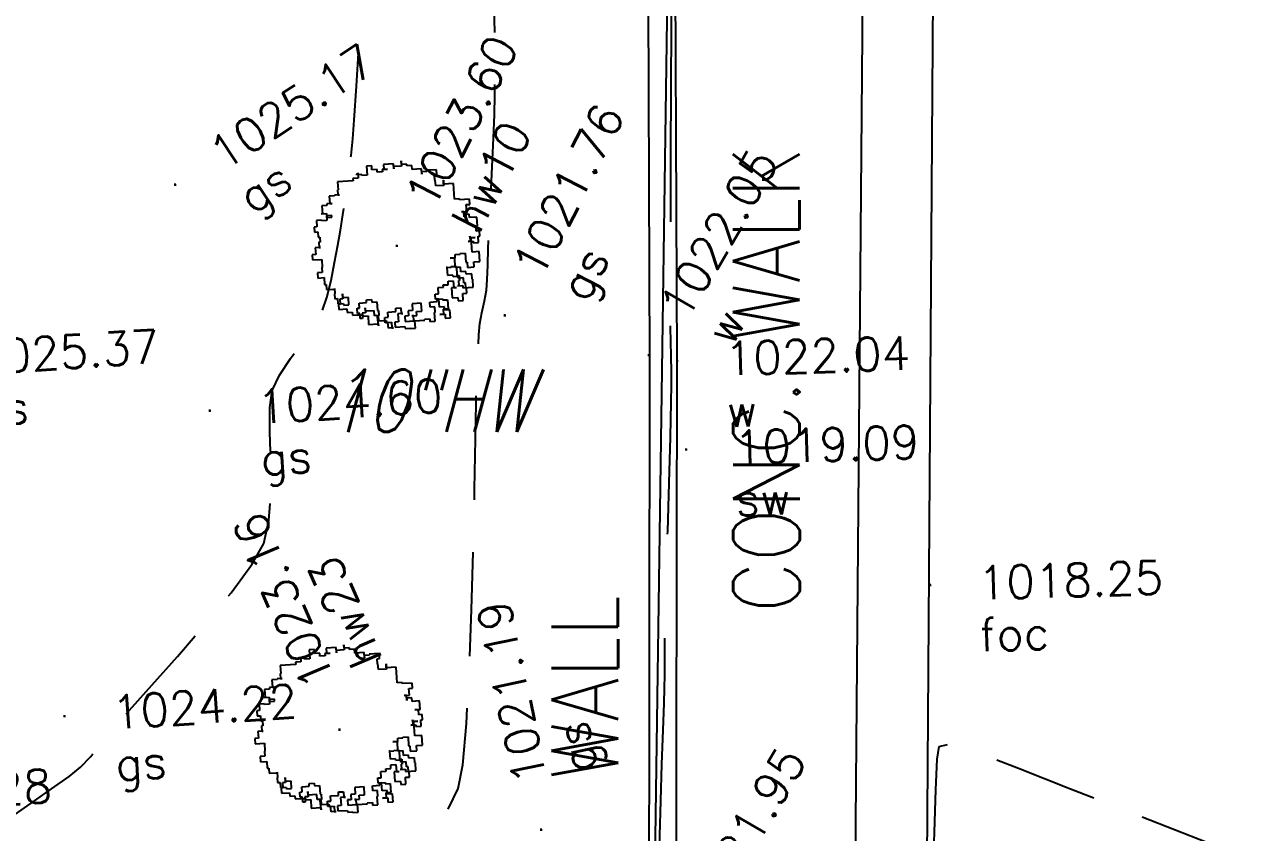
# Model space of a CAD drawing. Extents: x 1086 to 1385, y 787 to 1056.
# Drawn here: x 1289.4 to 1319.08, y 873.32 to 892.71 of the extents above; entities that cross this region are included whole.
import ezdxf

# ---------------------------------------------------------------- set-up
doc = ezdxf.new("R2010")
doc.units = 0
doc.header["$LTSCALE"] = 20
doc.header["$MEASUREMENT"] = 0
doc.header["$PDMODE"] = 2
doc.header["$PDSIZE"] = 0.025
doc.linetypes.add('HIDDEN', pattern=[0.375, 0.25, -0.125])
doc.linetypes.add('HIDDEN2', pattern=[0.1875, 0.125, -0.0625])
doc.layers.get('0').update_dxf_attribs({"linetype": 'CONTINUOUS'})
for name, color, linetype in [('CONT-MJR', 41, 'HIDDEN'), ('CONT-MNR', 35, 'HIDDEN2'), ('CURB', 1, 'CONTINUOUS'), ('DESC', 2, 'CONTINUOUS'), ('ELEV', 6, 'CONTINUOUS'), ('PL', 5, 'CONTINUOUS'), ('POW', 4, 'POWERLINE'), ('PTS', 2, 'CONTINUOUS'), ('PTS-GS', 6, 'CONTINUOUS'), ('PTS-TREES', 1, 'CONTINUOUS'), ('TEXTM', 2, 'CONTINUOUS'), ('TREE-LBLS', 1, 'CONTINUOUS'), ('TREES', 84, 'CONTINUOUS'), ('WALL', 191, 'CONTINUOUS')]:
    doc.layers.add(name, color=color, linetype=linetype)
doc.styles.add('L60', font='simplex.shx', dxfattribs={"width": 0.75, "oblique": 15, "height": 1.5})
doc.styles.add('L80', font='simplex.shx', dxfattribs={"width": 0.85, "height": 1.6})
doc.styles.add('S6', font='SIMPLEX', dxfattribs={"height": 0.083333})
doc.styles.get("Standard").update_dxf_attribs({"font": 'ROMANS'})
doc.linetypes.add('POWERLINE', pattern='A,0.9,-0.27,["/\\/\\/\\/",STANDARD,S=0.05,R=0,X=-0.28,Y=-0.02],-0.1', length=1.27)

# ---------------------------------------------------------------- blocks, each defined once
blk = doc.blocks.new('POINT')
blk.add_point((0, 0))
at = {"layer": 'DESC', "style": 'S6'}
blk.add_attdef('DESC', (0.1191, -0.1698), '', height=0.0833, dxfattribs=at)
at = {"layer": 'ELEV', "style": 'S6'}
blk.add_attdef('ELEV', (0.1191, -0.0403), '', height=0.0833, dxfattribs=at)
blk = doc.blocks.new('CG_T30')
for p, q in [((-0.0516, 0.113), (-0.0516, 0.1053)), ((-0.03, 0.1225), (-0.0378, 0.1225)), ((-0.0378, 0.1225), (-0.0378, 0.1087)), ((-0.03, 0.1165), (-0.03, 0.1225)), ((-0.0223, 0.1165), (-0.03, 0.1165)), ((-0.0223, 0.1121), (-0.0223, 0.1165)), ((-0.0145, 0.1121), (-0.0223, 0.1121)), ((-0.0068, 0.1156), (-0.0145, 0.1156)), ((-0.0145, 0.1156), (-0.0145, 0.1121)), ((0.0027, 0.1233), (-0.012, 0.1233)), ((-0.012, 0.1233), (-0.012, 0.1233)), ((-0.012, 0.1233), (-0.012, 0.1156)), ((-0.012, 0.1156), (-0.0068, 0.1156)), ((0.0027, 0.1156), (0.0027, 0.1233)), ((0.0148, 0.119), (0.0027, 0.119)), ((0.0027, 0.119), (0.0027, 0.1156)), ((0.0148, 0.1217), (0.0148, 0.1268)), ((0.0148, 0.1268), (0.0148, 0.119)), ((0.0226, 0.1217), (0.0148, 0.1217)), ((0.0226, 0.119), (0.0226, 0.1217)), ((0.0303, 0.119), (0.0226, 0.119)), ((0.0303, 0.113), (0.0303, 0.119)), ((0.0441, 0.113), (0.0303, 0.113)), ((0.0441, 0.1053), (0.0441, 0.113)), ((-0.0749, 0.1017), (-0.0826, 0.1017)), ((-0.0826, 0.1017), (-0.0826, 0.0897)), ((-0.0671, 0.1017), (-0.0749, 0.1017)), ((-0.0749, 0.1017), (-0.0749, 0.1017)), ((-0.0594, 0.1017), (-0.0671, 0.1017)), ((-0.0671, 0.1017), (-0.0671, 0.1017)), ((-0.0516, 0.1053), (-0.0594, 0.1053)), ((-0.0594, 0.1053), (-0.0594, 0.1017)), ((-0.0534, 0.1113), (-0.0542, 0.1113)), ((-0.0542, 0.1113), (-0.0542, 0.1113)), ((-0.0534, 0.1104), (-0.0534, 0.1113)), ((-0.0455, 0.1104), (-0.0534, 0.1104)), ((-0.0516, 0.1053), (-0.0516, 0.1053)), ((-0.0455, 0.1087), (-0.0455, 0.1104)), ((-0.0378, 0.1087), (-0.0455, 0.1087)), ((-0.0378, 0.1087), (-0.0378, 0.1087)), ((0.0518, 0.1087), (0.0441, 0.1087)), ((0.0441, 0.1087), (0.0441, 0.1053)), ((0.0665, 0.1104), (0.0518, 0.1104)), ((0.0518, 0.1104), (0.0518, 0.1087)), ((0.0631, 0.0949), (0.0631, 0.1026)), ((0.0631, 0.1026), (0.0665, 0.1026)), ((0.0639, 0.0949), (0.0631, 0.0949)), ((0.0639, 0.0862), (0.0639, 0.0949)), ((0.0665, 0.1026), (0.0665, 0.1104)), ((0.076, 0.088), (0.076, 0.094)), ((0.076, 0.094), (0.076, 0.0862)), ((-0.0887, 0.0811), (-0.0964, 0.0811)), ((-0.0964, 0.0811), (-0.0964, 0.0698)), ((-0.0809, 0.0819), (-0.0887, 0.0819)), ((-0.0887, 0.0819), (-0.0887, 0.0811)), ((-0.0826, 0.0897), (-0.0835, 0.0897)), ((-0.0835, 0.0897), (-0.0835, 0.0819)), ((-0.0835, 0.0819), (-0.0809, 0.0819)), ((0.076, 0.0862), (0.0639, 0.0862)), ((0.0907, 0.088), (0.076, 0.088)), ((0.0907, 0.0802), (0.0907, 0.088)), ((0.0907, 0.0725), (0.0907, 0.0802)), ((0.0907, 0.0802), (0.0907, 0.0802)), ((-0.1008, 0.0673), (-0.1085, 0.0673)), ((-0.1085, 0.0673), (-0.1085, 0.0552)), ((-0.093, 0.0698), (-0.1008, 0.0698)), ((-0.1008, 0.0698), (-0.1008, 0.0673)), ((-0.0964, 0.0698), (-0.093, 0.0698)), ((0.0907, 0.0647), (0.0907, 0.0725)), ((0.0907, 0.0725), (0.0907, 0.0725)), ((0.0984, 0.0647), (0.0907, 0.0647)), ((0.0907, 0.0647), (0.0907, 0.0647)), ((0.0984, 0.0629), (0.0984, 0.0647)), ((0.1131, 0.0629), (0.0984, 0.0629)), ((0.1131, 0.0552), (0.1131, 0.0629)), ((-0.1102, 0.0457), (-0.118, 0.0457)), ((-0.118, 0.0457), (-0.118, 0.0362)), ((-0.1085, 0.0552), (-0.1102, 0.0552)), ((-0.1102, 0.0552), (-0.1024, 0.0552)), ((-0.1102, 0.0448), (-0.1102, 0.0457)), ((-0.1024, 0.0448), (-0.1102, 0.0448)), ((-0.1024, 0.0552), (-0.1024, 0.0491)), ((-0.0947, 0.0517), (-0.1024, 0.0517)), ((-0.1024, 0.0517), (-0.1024, 0.0448)), ((-0.1024, 0.0491), (-0.0947, 0.0491)), ((-0.0947, 0.0491), (-0.0947, 0.0517)), ((0.1036, 0.0448), (0.1001, 0.0448)), ((0.1001, 0.0448), (0.1079, 0.0448)), ((0.1036, 0.037), (0.1036, 0.0448)), ((0.1114, 0.0406), (0.1036, 0.0406)), ((0.1036, 0.0406), (0.1036, 0.037)), ((0.1079, 0.0448), (0.1079, 0.0552)), ((0.1079, 0.0552), (0.1131, 0.0552)), ((0.1114, 0.0354), (0.1114, 0.0406)), ((-0.118, 0.0362), (-0.1223, 0.0362)), ((-0.1223, 0.0362), (-0.1223, 0.0284)), ((-0.1223, 0.0284), (-0.1171, 0.0284)), ((-0.1171, 0.0284), (-0.1171, 0.0206)), ((-0.1171, 0.0206), (-0.1145, 0.0206)), ((-0.1145, 0.0206), (-0.1145, 0.0129)), ((0.1226, 0.0354), (0.1114, 0.0354)), ((0.12, 0.0224), (0.1148, 0.0224)), ((0.1148, 0.0224), (0.1226, 0.0224)), ((0.12, 0.0146), (0.12, 0.0224)), ((0.1226, 0.0224), (0.1226, 0.0354)), ((-0.1145, 0.0051), (-0.1223, 0.0051)), ((-0.1223, 0.0051), (-0.1223, -0.0052)), ((-0.1145, 0.0129), (-0.1163, 0.0129)), ((-0.1163, 0.0129), (-0.1163, 0.0051)), ((-0.1163, 0.0051), (-0.1145, 0.0051)), ((0.1105, 0), (0.1071, 0)), ((0.1071, 0), (0.1148, 0)), ((0.1105, 0.0051), (0.1105, 0.0078)), ((0.1105, 0.0078), (0.1105, 0)), ((0.1182, 0.0051), (0.1105, 0.0051)), ((0.1123, -0.0026), (0.1123, 0.0051)), ((0.1123, 0.0051), (0.1182, 0.0051)), ((0.1148, 0), (0.1148, -0.0026)), ((0.1251, 0.0146), (0.12, 0.0146)), ((0.1226, -0.0026), (0.1226, 0.0069)), ((0.1226, 0.0069), (0.1251, 0.0069)), ((0.1251, 0.0069), (0.1251, 0.0146)), ((-0.1223, -0.0052), (-0.1275, -0.0052)), ((-0.1275, -0.0052), (-0.1275, -0.013)), ((-0.1275, -0.013), (-0.1137, -0.013)), ((-0.1137, -0.013), (-0.1137, -0.025)), ((0.0864, -0.0234), (0.0864, -0.0182)), ((0.0864, -0.0182), (0.0941, -0.0182)), ((0.0941, -0.0182), (0.0941, -0.0173)), ((0.0941, -0.0173), (0.1019, -0.0173)), ((0.1019, -0.0173), (0.1019, -0.0311)), ((0.1123, -0.0164), (0.1123, -0.0026)), ((0.1123, -0.0026), (0.1123, -0.0026)), ((0.1226, -0.0164), (0.1123, -0.0164)), ((0.1148, -0.0026), (0.1226, -0.0026)), ((0.1226, -0.0311), (0.1226, -0.0164)), ((-0.1145, -0.0328), (-0.1215, -0.0328)), ((-0.1215, -0.0328), (-0.1215, -0.0406)), ((-0.1137, -0.025), (-0.1145, -0.025)), ((-0.1145, -0.025), (-0.1145, -0.0328)), ((0.0855, -0.0234), (0.0786, -0.0234)), ((0.0786, -0.0234), (0.0864, -0.0234)), ((0.0795, -0.0371), (0.0795, -0.0363)), ((0.0795, -0.0363), (0.0872, -0.0363)), ((0.0855, -0.038), (0.0855, -0.0234)), ((0.0872, -0.0363), (0.0872, -0.0501)), ((0.1019, -0.0311), (0.1036, -0.0311)), ((0.1036, -0.0311), (0.1036, -0.0389)), ((0.1139, -0.0389), (0.1139, -0.0311)), ((0.1139, -0.0311), (0.1226, -0.0311)), ((-0.1215, -0.0406), (-0.112, -0.0406)), ((-0.112, -0.0406), (-0.112, -0.0509)), ((-0.112, -0.0509), (-0.1094, -0.0509)), ((-0.1094, -0.0509), (-0.1094, -0.0587)), ((0.0734, -0.0371), (0.0717, -0.0371)), ((0.0717, -0.0371), (0.0795, -0.0371)), ((0.0734, -0.0492), (0.0734, -0.0371)), ((0.0812, -0.0492), (0.0734, -0.0492)), ((0.0812, -0.0518), (0.0812, -0.0492)), ((0.0889, -0.0518), (0.0812, -0.0518)), ((0.0932, -0.038), (0.0855, -0.038)), ((0.0872, -0.0501), (0.0907, -0.0501)), ((0.0889, -0.0544), (0.0889, -0.0518)), ((0.0967, -0.0544), (0.0889, -0.0544)), ((0.0907, -0.0501), (0.0907, -0.0578)), ((0.0932, -0.0449), (0.0932, -0.038)), ((0.101, -0.0449), (0.0932, -0.0449)), ((0.0967, -0.0621), (0.0967, -0.0544)), ((0.0967, -0.0544), (0.0967, -0.0544)), ((0.101, -0.0492), (0.101, -0.0449)), ((0.1096, -0.0492), (0.101, -0.0492)), ((0.1036, -0.0389), (0.1139, -0.0389)), ((0.1096, -0.0569), (0.1096, -0.0492)), ((0.1139, -0.0389), (0.1139, -0.0389)), ((-0.1094, -0.0587), (-0.0973, -0.0587)), ((-0.0973, -0.0656), (-0.0981, -0.0656)), ((-0.0981, -0.0656), (-0.0981, -0.0733)), ((-0.0981, -0.0733), (-0.0939, -0.0733)), ((-0.0973, -0.0587), (-0.0973, -0.0578)), ((-0.0973, -0.0578), (-0.0973, -0.0656)), ((-0.0939, -0.0733), (-0.0939, -0.0812)), ((-0.0861, -0.0725), (-0.0861, -0.0665)), ((-0.0861, -0.0665), (-0.0861, -0.0742)), ((-0.0775, -0.0725), (-0.0861, -0.0725)), ((-0.0775, -0.0837), (-0.0775, -0.0725)), ((0.0579, -0.076), (0.0579, -0.0665)), ((0.0579, -0.0665), (0.0579, -0.0665)), ((0.0579, -0.0665), (0.0657, -0.0665)), ((0.0657, -0.0665), (0.0657, -0.063)), ((0.0657, -0.063), (0.0734, -0.063)), ((0.0734, -0.063), (0.0734, -0.0578)), ((0.0734, -0.0578), (0.0812, -0.0578)), ((0.0855, -0.0682), (0.0777, -0.0682)), ((0.0777, -0.0682), (0.0777, -0.0829)), ((0.0812, -0.0578), (0.0812, -0.0682)), ((0.0812, -0.0682), (0.0855, -0.0682)), ((0.0889, -0.0656), (0.0872, -0.0656)), ((0.0872, -0.0656), (0.095, -0.0656)), ((0.0907, -0.0578), (0.0889, -0.0578)), ((0.0889, -0.0578), (0.0889, -0.0656)), ((0.095, -0.0656), (0.095, -0.069)), ((0.095, -0.069), (0.1027, -0.069)), ((0.0993, -0.0621), (0.0967, -0.0621)), ((0.0993, -0.0699), (0.0993, -0.0621)), ((0.1001, -0.0699), (0.0993, -0.0699)), ((0.1001, -0.0777), (0.1001, -0.0699)), ((0.1027, -0.069), (0.1027, -0.069)), ((0.1027, -0.069), (0.1105, -0.069)), ((0.1105, -0.0569), (0.1096, -0.0569)), ((0.1105, -0.069), (0.1105, -0.0569)), ((-0.0939, -0.0812), (-0.0853, -0.0812)), ((-0.0904, -0.082), (-0.093, -0.082)), ((-0.093, -0.082), (-0.093, -0.0897)), ((-0.093, -0.0897), (-0.0809, -0.0897)), ((-0.0861, -0.0742), (-0.0904, -0.0742)), ((-0.0904, -0.0742), (-0.0904, -0.082)), ((-0.0853, -0.0812), (-0.0853, -0.0837)), ((-0.0853, -0.0837), (-0.0775, -0.0837)), ((-0.0809, -0.0897), (-0.0809, -0.0949)), ((-0.0654, -0.0975), (-0.0654, -0.0897)), ((-0.0654, -0.0897), (-0.0619, -0.0897)), ((-0.0619, -0.0897), (-0.0619, -0.082)), ((-0.0619, -0.082), (-0.0507, -0.082)), ((-0.0534, -0.0949), (-0.0534, -0.0897)), ((-0.0534, -0.0897), (-0.0534, -0.0975)), ((-0.0507, -0.082), (-0.0507, -0.0777)), ((-0.0507, -0.0777), (-0.043, -0.0777)), ((-0.043, -0.0777), (-0.043, -0.082)), ((-0.043, -0.082), (-0.0352, -0.082)), ((-0.0352, -0.082), (-0.0352, -0.0949)), ((0.0312, -0.0881), (0.0174, -0.0881)), ((0.0174, -0.0881), (0.0174, -0.0984)), ((0.0312, -0.1001), (0.0312, -0.0881)), ((0.0441, -0.0949), (0.0441, -0.0872)), ((0.0441, -0.0872), (0.0553, -0.0872)), ((0.0527, -0.0837), (0.0527, -0.076)), ((0.0527, -0.076), (0.0579, -0.076)), ((0.0579, -0.0837), (0.0527, -0.0837)), ((0.0553, -0.0872), (0.0553, -0.0837)), ((0.0553, -0.0837), (0.0631, -0.0837)), ((0.0579, -0.0958), (0.0579, -0.0837)), ((0.0631, -0.0837), (0.0631, -0.0854)), ((0.0631, -0.0854), (0.0709, -0.0854)), ((0.0709, -0.0854), (0.0709, -0.0993)), ((0.0777, -0.0829), (0.0864, -0.0829)), ((0.0864, -0.0829), (0.0864, -0.0881)), ((0.0864, -0.0881), (0.0941, -0.0881)), ((0.0941, -0.0881), (0.0941, -0.0777)), ((0.0941, -0.0777), (0.1001, -0.0777)), ((-0.0809, -0.0949), (-0.0732, -0.0949)), ((-0.0732, -0.0949), (-0.0732, -0.0993)), ((-0.0732, -0.0993), (-0.0654, -0.0993)), ((-0.0619, -0.0975), (-0.0654, -0.0975)), ((-0.0654, -0.0993), (-0.0654, -0.1001)), ((-0.0654, -0.1001), (-0.0576, -0.1001)), ((-0.0619, -0.1053), (-0.0619, -0.0975)), ((-0.0585, -0.1053), (-0.0619, -0.1053)), ((-0.0534, -0.0975), (-0.0585, -0.0975)), ((-0.0585, -0.0975), (-0.0585, -0.1053)), ((-0.0576, -0.1001), (-0.0576, -0.1018)), ((-0.0576, -0.1018), (-0.0498, -0.1018)), ((-0.0404, -0.0949), (-0.0534, -0.0949)), ((-0.0498, -0.1018), (-0.0498, -0.1148)), ((-0.0404, -0.1027), (-0.0404, -0.0949)), ((-0.0343, -0.1027), (-0.0404, -0.1027)), ((-0.0335, -0.1027), (-0.0361, -0.1027)), ((-0.0361, -0.1027), (-0.0361, -0.1105)), ((-0.0361, -0.1105), (-0.0231, -0.1105)), ((-0.0352, -0.0949), (-0.0335, -0.0949)), ((-0.0352, -0.1182), (-0.0352, -0.1105)), ((-0.0352, -0.1105), (-0.0343, -0.1105)), ((-0.0343, -0.1105), (-0.0343, -0.1027)), ((-0.0335, -0.0949), (-0.0335, -0.1027)), ((-0.0249, -0.1139), (-0.0249, -0.1061)), ((-0.0249, -0.1061), (-0.0197, -0.1061)), ((-0.0231, -0.1105), (-0.0231, -0.1139)), ((-0.0197, -0.1061), (-0.0197, -0.0984)), ((-0.0197, -0.0984), (-0.0076, -0.0984)), ((-0.0076, -0.0984), (-0.0076, -0.0933)), ((-0.0076, -0.0933), (0.0001, -0.0933)), ((0.0027, -0.1018), (-0.005, -0.1018)), ((-0.005, -0.1018), (-0.005, -0.1139)), ((0.0001, -0.0933), (0.0001, -0.1018)), ((0.0001, -0.1018), (0.0027, -0.1018)), ((0.0105, -0.1061), (0.0053, -0.1061)), ((0.0053, -0.1061), (0.0053, -0.1139)), ((0.0174, -0.0984), (0.0105, -0.0984)), ((0.0105, -0.0984), (0.0105, -0.1061)), ((0.0183, -0.1061), (0.0156, -0.1061)), ((0.0156, -0.1061), (0.0234, -0.1061)), ((0.0183, -0.1139), (0.0183, -0.1061)), ((0.0234, -0.1061), (0.0234, -0.1001)), ((0.0234, -0.1001), (0.0312, -0.1001)), ((0.051, -0.0949), (0.0441, -0.0949)), ((0.0501, -0.1165), (0.0501, -0.1036)), ((0.0501, -0.1036), (0.051, -0.1036)), ((0.051, -0.1036), (0.051, -0.0949)), ((0.0657, -0.0958), (0.0579, -0.0958)), ((0.0631, -0.107), (0.0579, -0.107)), ((0.0579, -0.107), (0.0657, -0.107)), ((0.0709, -0.0993), (0.0631, -0.0993)), ((0.0631, -0.0993), (0.0631, -0.107)), ((0.0657, -0.101), (0.0657, -0.0958)), ((0.0734, -0.101), (0.0657, -0.101)), ((0.0657, -0.107), (0.0657, -0.1131)), ((0.0734, -0.1131), (0.0734, -0.101)), ((0.0734, -0.101), (0.0734, -0.101)), ((-0.0498, -0.1148), (-0.0352, -0.1148)), ((-0.0352, -0.1148), (-0.0352, -0.1182)), ((-0.0206, -0.1139), (-0.0249, -0.1139)), ((-0.0231, -0.1139), (-0.0154, -0.1139)), ((-0.0206, -0.1225), (-0.0206, -0.1139)), ((-0.0128, -0.1225), (-0.0206, -0.1225)), ((-0.0154, -0.1139), (-0.0154, -0.1225)), ((-0.0154, -0.1225), (-0.0128, -0.1225)), ((-0.005, -0.1139), (-0.0102, -0.1139)), ((-0.0102, -0.1139), (-0.0102, -0.1217)), ((-0.0102, -0.1217), (0.0044, -0.1217)), ((0.0044, -0.1217), (0.0044, -0.1243)), ((0.0044, -0.1243), (0.0122, -0.1243)), ((0.0053, -0.1139), (0.0183, -0.1139)), ((0.0122, -0.1243), (0.0122, -0.1252)), ((0.0122, -0.1252), (0.0199, -0.1252)), ((0.0199, -0.1139), (0.0183, -0.1139)), ((0.0183, -0.1139), (0.0183, -0.1139)), ((0.0183, -0.1139), (0.0269, -0.1139)), ((0.0199, -0.1252), (0.0199, -0.1139)), ((0.0269, -0.1139), (0.0269, -0.1139)), ((0.0269, -0.1139), (0.0346, -0.1139)), ((0.0346, -0.1139), (0.0346, -0.1122)), ((0.0346, -0.1122), (0.0424, -0.1122)), ((0.0424, -0.1122), (0.0424, -0.1165)), ((0.0424, -0.1165), (0.0501, -0.1165)), ((0.0657, -0.1131), (0.0734, -0.1131))]:
    blk.add_line(p, q)

msp = doc.modelspace()

# ---------------------------------------------------------------- linework, layer by layer
at = {"layer": 'CONT-MJR', "elevation": 1020, "flags": 128}
msp.add_lwpolyline([(1279.399, 859.844), (1279.442, 860.042), (1279.667, 861.09), (1279.828, 861.838), (1279.893, 862.137), (1279.923, 862.269), (1279.981, 862.381), (1280.185, 862.402), (1280.645, 862.418), (1281.237, 862.428), (1281.833, 862.434), (1282.308, 862.436), (1282.757, 862.431), (1283.404, 862.417), (1284.135, 862.398), (1284.833, 862.381), (1285.383, 862.371), (1285.669, 862.371), (1285.944, 862.408), (1286.255, 862.464), (1286.529, 862.507), (1286.766, 862.528), (1287.152, 862.556), (1287.609, 862.586), (1288.061, 862.612), (1288.432, 862.628), (1288.794, 862.632), (1289.327, 862.63), (1289.961, 862.624), (1290.627, 862.616), (1291.256, 862.609), (1291.778, 862.603), (1292.308, 862.596), (1293.285, 862.584), (1294.594, 862.566), (1296.117, 862.546), (1297.739, 862.525), (1299.343, 862.504), (1300.812, 862.485), (1302.031, 862.47), (1302.884, 862.461), (1303.253, 862.459), (1303.535, 862.46), (1303.875, 862.46), (1304.182, 862.478), (1304.363, 862.53), (1304.443, 862.687), (1304.473, 862.903), (1304.486, 863.095), (1304.493, 863.342), (1304.495, 863.813), (1304.496, 864.375), (1304.499, 864.896), (1304.509, 865.245), (1304.539, 865.56), (1304.586, 865.926), (1304.632, 866.292), (1304.661, 866.607), (1304.665, 866.95), (1304.657, 867.38), (1304.646, 867.822), (1304.639, 868.198), (1304.637, 868.514), (1304.634, 869.053), (1304.631, 869.742), (1304.628, 870.509), (1304.628, 871.284), (1304.63, 871.993), (1304.635, 872.567), (1304.65, 873.243), (1304.675, 874.075), (1304.705, 874.954), (1304.733, 875.77), (1304.756, 876.415), (1304.767, 876.779), (1304.771, 877.103), (1304.773, 877.479), (1304.774, 877.856), (1304.778, 878.18), (1304.788, 878.605), (1304.812, 879.447), (1304.843, 880.539), (1304.876, 881.714), (1304.906, 882.805), (1304.928, 883.644), (1304.937, 884.065), (1304.933, 884.381), (1304.924, 884.748), (1304.915, 885.114), (1304.909, 885.43), (1304.909, 885.857), (1304.911, 886.795), (1304.915, 888.096), (1304.92, 889.61), (1304.925, 891.19), (1304.93, 892.685), (1304.935, 893.946), (1304.939, 894.826), (1304.941, 895.175), (1304.936, 895.373), (1304.978, 895.553), (1305.249, 895.636), (1305.925, 895.807), (1306.871, 896.037), (1307.952, 896.295), (1309.035, 896.551), (1309.985, 896.774), (1310.667, 896.935), (1310.949, 897.003), (1311.137, 897.054), (1311.296, 897.144), (1311.31, 897.467), (1311.313, 898.267), (1311.307, 899.386), (1311.296, 900.662), (1311.284, 901.938), (1311.274, 903.053), (1311.268, 903.848), (1311.272, 904.163), (1311.337, 904.269), (1311.432, 904.341), (1311.681, 904.218), (1312.351, 903.873), (1313.366, 903.35), (1314.655, 902.695), (1316.145, 901.954), (1317.59, 901.254)], dxfattribs=at)
at = {"layer": 'CONT-MNR', "flags": 128}
for points, elevation in [([(1230.485, 830.403), (1230.359, 830.825), (1230.235, 831.33), (1230.09, 831.847), (1229.9, 832.303), (1229.642, 832.627), (1229.248, 832.721), (1228.569, 832.707), (1227.72, 832.648), (1226.812, 832.606), (1225.959, 832.643), (1225.274, 832.82), (1224.872, 833.199), (1224.914, 833.657), (1225.284, 834.363), (1225.916, 835.268), (1226.742, 836.325), (1227.698, 837.489), (1228.716, 838.71), (1229.733, 839.943), (1230.68, 841.14), (1231.493, 842.254), (1232.105, 843.238), (1232.45, 844.044), (1232.594, 845.001), (1232.622, 846.264), (1232.558, 847.738), (1232.425, 849.33), (1232.247, 850.944), (1232.045, 852.486), (1231.845, 853.863), (1231.668, 854.978), (1231.538, 855.739), (1231.479, 856.05), (1231.346, 856.258), (1231.173, 856.484), (1231.144, 856.677), (1231.406, 856.668), (1232.025, 856.544), (1232.884, 856.367), (1233.866, 856.198), (1234.852, 856.1), (1235.726, 856.134), (1236.369, 856.362), (1236.783, 856.888), (1237.163, 857.777), (1237.505, 858.896), (1237.8, 860.113), (1238.042, 861.297), (1238.224, 862.314), (1238.339, 863.034), (1238.38, 863.324), (1238.335, 863.484), (1238.329, 863.629), (1238.656, 863.634), (1239.519, 863.612), (1240.788, 863.572), (1242.333, 863.517), (1244.026, 863.455), (1245.736, 863.39), (1247.334, 863.328), (1248.691, 863.275), (1249.678, 863.237), (1250.164, 863.219), (1250.599, 863.206), (1251.104, 863.192), (1251.632, 863.178), (1252.137, 863.165), (1252.573, 863.154), (1253.026, 863.14), (1253.75, 863.116), (1254.623, 863.087), (1255.523, 863.061), (1256.327, 863.045), (1256.911, 863.044), (1257.153, 863.065), (1257.13, 863.258), (1257.091, 863.461), (1257.356, 863.619), (1258.015, 863.963), (1258.925, 864.423), (1259.944, 864.926), (1260.93, 865.403), (1261.739, 865.782), (1262.23, 865.992), (1262.686, 866.135), (1263.222, 866.276), (1263.787, 866.405), (1264.331, 866.513), (1264.803, 866.59), (1265.264, 866.632), (1265.975, 866.672), (1266.824, 866.71), (1267.698, 866.746), (1268.486, 866.779), (1269.076, 866.809), (1269.355, 866.835), (1269.608, 866.954), (1269.881, 867.119), (1270.046, 867.214), (1270.183, 867.233), (1270.322, 867.239), (1270.519, 867.253), (1270.911, 867.279), (1271.36, 867.307), (1271.727, 867.325), (1272.091, 867.335), (1272.772, 867.353), (1273.64, 867.372), (1274.564, 867.386), (1275.413, 867.389), (1276.056, 867.374), (1276.363, 867.336), (1276.541, 867.098), (1276.684, 866.764), (1276.867, 866.536), (1277.149, 866.506), (1277.697, 866.524), (1278.406, 866.585), (1279.169, 866.685), (1279.883, 866.821), (1280.441, 866.987), (1280.879, 867.228), (1281.487, 867.642), (1282.208, 868.177), (1282.984, 868.78), (1283.76, 869.398), (1284.476, 869.977), (1285.077, 870.465), (1285.506, 870.808), (1286.003, 871.206), (1286.593, 871.688), (1287.217, 872.202), (1287.813, 872.694), (1288.323, 873.11), (1288.685, 873.398), (1289.076, 873.684), (1289.554, 874.019), (1290.042, 874.359), (1290.463, 874.661), (1290.74, 874.882), (1290.983, 875.135), (1291.248, 875.447), (1291.505, 875.767), (1291.727, 876.041), (1291.979, 876.324), (1292.455, 876.852), (1293.068, 877.541), (1293.731, 878.308), (1294.356, 879.071), (1294.855, 879.747), (1295.142, 880.252), (1295.266, 880.803), (1295.309, 881.486), (1295.305, 882.22), (1295.286, 882.926), (1295.287, 883.522), (1295.34, 883.928), (1295.515, 884.295), (1295.782, 884.697), (1296.081, 885.103), (1296.353, 885.486), (1296.539, 885.818), (1296.655, 886.161), (1296.756, 886.569), (1296.843, 887.001), (1296.918, 887.417), (1296.98, 887.776), (1297.043, 888.15), (1297.111, 888.607), (1297.178, 889.097), (1297.237, 889.569), (1297.282, 889.973), (1297.315, 890.42), (1297.366, 891.235), (1297.428, 892.291), (1297.496, 893.461), (1297.562, 894.616), (1297.62, 895.631), (1297.663, 896.377), (1297.685, 896.727), (1297.712, 897.016), (1297.749, 897.368), (1297.782, 897.675), (1297.797, 897.826), (1297.794, 897.917), (1297.785, 898.007), (1297.756, 898.135), (1297.727, 898.284), (1297.737, 898.451), (1297.754, 898.63), (1297.759, 898.895), (1297.768, 899.515), (1297.779, 900.349), (1297.792, 901.253), (1297.805, 902.085), (1297.815, 902.703), (1297.823, 902.964), (1297.843, 903.125), (1297.902, 903.264), (1298.134, 903.276), (1298.532, 903.277), (1298.832, 903.379), (1298.9, 903.598), (1298.888, 903.922), (1298.844, 904.269), (1298.813, 904.56), (1298.795, 904.886), (1298.765, 905.329), (1298.734, 905.794), (1298.709, 906.187), (1298.683, 906.574), (1298.645, 907.139), (1298.607, 907.764), (1298.582, 908.333), (1298.583, 908.729), (1298.614, 909.125), (1298.67, 909.586), (1298.76, 910.035), (1298.898, 910.4), (1299.174, 910.73), (1299.643, 911.174), (1300.163, 911.626), (1300.592, 911.982), (1300.791, 912.136), (1300.909, 912.172), (1301.033, 912.187), (1301.345, 912.145), (1302.033, 912.043), (1302.846, 911.92), (1303.532, 911.817), (1303.839, 911.773), (1303.948, 911.763), (1304.046, 911.782), (1304.103, 911.993), (1304.168, 912.374), (1304.21, 912.652), (1304.231, 912.816), (1304.25, 913.004), (1304.263, 913.168), (1304.269, 913.332), (1304.271, 913.518), (1304.273, 913.682), (1304.278, 913.93), (1304.287, 914.413), (1304.297, 914.985), (1304.305, 915.504), (1304.308, 915.822), (1304.302, 916.069), (1304.292, 916.356), (1304.284, 916.643), (1304.282, 916.89), (1304.303, 917.24), (1304.355, 918.047), (1304.432, 919.204), (1304.335, 920.808), (1304.257, 922.118), (1304.256, 923.736), (1304.332, 925.586), (1304.327, 933.137)], 1024), ([(1294.02, 868.964), (1294.278, 869.086), (1294.712, 869.314), (1295.144, 869.582), (1295.631, 869.906), (1296.141, 870.265), (1296.639, 870.639), (1297.094, 871.006), (1297.47, 871.345), (1297.846, 871.724), (1298.29, 872.2), (1298.754, 872.737), (1299.194, 873.301), (1299.562, 873.856), (1299.812, 874.368), (1299.919, 874.938), (1300.007, 875.927), (1300.077, 877.208), (1300.132, 878.657), (1300.174, 880.149), (1300.205, 881.557), (1300.226, 882.756), (1300.24, 883.622), (1300.249, 884.028), (1300.267, 884.404), (1300.287, 884.854), (1300.309, 885.269), (1300.331, 885.54), (1300.378, 885.795), (1300.443, 886.085), (1300.489, 886.34), (1300.506, 886.588), (1300.519, 886.95), (1300.53, 887.338), (1300.541, 887.663), (1300.56, 888.024), (1300.591, 888.61), (1300.628, 889.303), (1300.66, 889.988), (1300.68, 890.551), (1300.687, 891.021), (1300.689, 891.609), (1300.688, 892.242), (1300.685, 892.844), (1300.683, 893.339), (1300.683, 893.653), (1300.686, 894.03), (1300.691, 894.485), (1300.696, 894.896), (1300.699, 895.145), (1300.702, 895.348), (1300.705, 895.58), (1300.704, 895.782), (1300.692, 896.014), (1300.672, 896.293), (1300.657, 896.507), (1300.646, 896.681), (1300.634, 896.878), (1300.623, 897.051), (1300.607, 897.283), (1300.587, 897.57), (1300.579, 897.731), (1300.595, 897.801), (1300.616, 897.869), (1300.67, 898.006), (1300.726, 898.179), (1300.728, 898.397), (1300.717, 898.756), (1300.711, 899.076), (1300.721, 899.443), (1300.744, 900.176), (1300.774, 901.083), (1300.806, 901.973), (1300.833, 902.654), (1300.85, 902.933), (1300.908, 902.965), (1300.976, 902.984), (1301.124, 903.017), (1301.426, 903.09), (1301.744, 903.189), (1301.939, 903.302), (1302.003, 903.517), (1301.995, 903.79), (1301.978, 904.032), (1301.959, 904.333), (1301.909, 904.982), (1301.842, 905.845), (1301.769, 906.791), (1301.701, 907.687), (1301.652, 908.4), (1301.632, 908.799), (1301.592, 909.227), (1301.536, 909.739), (1301.554, 910.211), (1301.736, 910.516), (1302.056, 910.531), (1302.485, 910.358), (1302.936, 910.099), (1303.317, 909.857), (1303.54, 909.733), (1303.794, 909.688), (1304.084, 909.66), (1304.273, 909.651), (1304.459, 909.685), (1304.611, 909.716), (1304.702, 909.688), (1304.784, 909.684), (1304.778, 909.911), (1304.733, 910.44), (1304.671, 911.099), (1304.615, 911.716), (1304.587, 912.12), (1304.586, 912.507), (1304.597, 912.976), (1304.611, 913.392), (1304.619, 913.619), (1304.624, 913.755), (1304.63, 913.911), (1304.635, 914.047), (1304.647, 914.364), (1304.678, 915.166), (1304.723, 916.33), (1304.778, 917.734), (1304.839, 919.257), (1311.51, 921.028)], 1022), ([(1299.381, 860.409), (1299.695, 861.056), (1300.105, 861.807), (1300.392, 862.168), (1300.89, 862.311), (1301.54, 862.318), (1302.22, 862.25), (1302.812, 862.172), (1303.197, 862.147), (1303.561, 862.166), (1303.991, 862.194), (1304.394, 862.272), (1304.68, 862.442), (1304.771, 862.797), (1304.825, 863.501), (1304.851, 864.409), (1304.86, 865.374), (1304.862, 866.252), (1304.865, 866.895), (1304.88, 867.158), (1305.021, 867.186), (1305.179, 867.177), (1305.452, 867.211), (1306.122, 867.296), (1307.059, 867.418), (1308.131, 867.561), (1309.205, 867.712), (1310.151, 867.854), (1310.837, 867.974), (1311.131, 868.057), (1311.206, 868.288), (1311.195, 868.593), (1311.18, 868.861), (1311.185, 869.198), (1311.193, 869.952), (1311.206, 870.984), (1311.224, 872.153), (1311.248, 873.317), (1311.279, 874.337), (1311.317, 875.07), (1311.365, 875.378), (1311.569, 875.428), (1311.836, 875.383), (1312.07, 875.323), (1312.412, 875.193), (1313.265, 874.858), (1314.52, 874.363), (1316.065, 873.756), (1317.79, 873.082), (1319.587, 872.387), (1321.344, 871.719), (1322.952, 871.123), (1324.301, 870.646), (1325.281, 870.334), (1325.781, 870.234), (1326.213, 870.349), (1326.676, 870.585), (1327.15, 870.897), (1327.612, 871.239), (1328.043, 871.568), (1328.422, 871.836), (1328.795, 872.088), (1329.36, 872.48), (1330.06, 872.97), (1330.838, 873.516), (1331.64, 874.077), (1332.409, 874.611), (1333.089, 875.077), (1333.623, 875.433), (1334.239, 875.819), (1335.012, 876.291), (1335.855, 876.798), (1336.678, 877.288), (1337.393, 877.712), (1337.912, 878.019), (1338.147, 878.158), (1338.319, 878.266), (1338.514, 878.39), (1338.685, 878.499)], 1018)]:
    msp.add_lwpolyline(points, dxfattribs=dict(at, elevation=elevation))
at = {"layer": 'CURB'}
msp.add_line((1310.966, 857.627), (1311.617, 948.699), dxfattribs=at)
at = {"layer": 'PL'}
msp.add_line((1305.104, 912.141), (1304.382, 862.146), dxfattribs=at)
at = {"layer": 'POW', "ltscale": 0.8}
msp.add_line((1310.004, 948.697), (1309.265, 863.915), dxfattribs=at)
at = {"layer": 'WALL'}
for points in [[(1304.305, 863.103), (1304.37, 869.615), (1304.394, 870.421), (1304.417, 884.643), (1304.363, 897.538)], [(1304.882, 863.086), (1304.957, 863.085), (1305.023, 869.602), (1305.047, 870.411), (1305.069, 884.644), (1305.016, 897.331), (1305.021, 897.521), (1304.651, 897.531)]]:
    msp.add_lwpolyline(points, dxfattribs=at)

# ---------------------------------------------------------------- block references
at = {"layer": 'PTS'}
ref = msp.add_blockref('POINT', (1304.39, 884.775), dxfattribs=dict(at, xscale=9.6, yscale=9.6, zscale=9.6, rotation=59.91667028794092))
ref.add_attrib('ELEV', '1022.05', (1305.298, 885.57), dxfattribs={"layer": 'ELEV', "height": 0.8, "rotation": 59.9167, "style": 'S6'})
ref.add_attrib('DESC', 'w', (1306.374, 884.947), dxfattribs={"layer": 'DESC', "height": 0.8, "rotation": 59.9167, "style": 'S6'})
ref = msp.add_blockref('POINT', (1305.069, 884.644), dxfattribs=dict(at, xscale=9.6, yscale=9.6, zscale=9.6, rotation=1.78283024572904))
ref.add_attrib('ELEV', '1022.04', (1306.224, 884.293), dxfattribs={"layer": 'ELEV', "height": 0.8, "rotation": 1.7828, "style": 'S6'})
ref.add_attrib('DESC', 'w', (1306.263, 883.05), dxfattribs={"layer": 'DESC', "height": 0.8, "rotation": 1.7828, "style": 'S6'})
ref = msp.add_blockref('POINT', (1305.288, 882.511), dxfattribs=dict(at, xscale=9.6, yscale=9.6, zscale=9.6, rotation=1.78283024572904))
ref.add_attrib('ELEV', '1019.09', (1306.443, 882.159), dxfattribs={"layer": 'ELEV', "height": 0.8, "rotation": 1.7828, "style": 'S6'})
ref.add_attrib('DESC', 'sw', (1306.481, 880.917), dxfattribs={"layer": 'DESC', "height": 0.8, "rotation": 1.7828, "style": 'S6'})
ref = msp.add_blockref('POINT', (1311.147, 879.256), dxfattribs=dict(at, xscale=9.6, yscale=9.6, zscale=9.6, rotation=1.78283024572904))
ref.add_attrib('ELEV', '1018.25', (1312.302, 878.905), dxfattribs={"layer": 'ELEV', "height": 0.8, "rotation": 1.7828, "style": 'S6'})
ref.add_attrib('DESC', 'foc', (1312.341, 877.663), dxfattribs={"layer": 'DESC', "height": 0.8, "rotation": 1.7828, "style": 'S6'})
ref = msp.add_blockref('POINT', (1305.047, 870.411), dxfattribs=dict(at, xscale=9.6, yscale=9.6, zscale=9.6, rotation=59.69015842853402))
ref.add_attrib('ELEV', '1021.95', (1305.958, 871.202), dxfattribs={"layer": 'ELEV', "height": 0.8, "rotation": 59.6902, "style": 'S6'})
ref.add_attrib('DESC', 'w', (1307.031, 870.575), dxfattribs={"layer": 'DESC', "height": 0.8, "rotation": 59.6902, "style": 'S6'})
at = {"layer": 'PTS-GS'}
ref = msp.add_blockref('POINT', (1293.014, 888.871), dxfattribs=dict(at, xscale=9.6, yscale=9.6, zscale=9.6, rotation=33.43469226956895))
ref.add_attrib('ELEV', '1025.17', (1294.181, 889.178), dxfattribs={"layer": 'ELEV', "height": 0.8, "rotation": 33.4347, "style": 'S6'})
ref.add_attrib('DESC', 'gs', (1294.866, 888.141), dxfattribs={"layer": 'DESC', "height": 0.8, "rotation": 33.4347, "style": 'S6'})
ref = msp.add_blockref('POINT', (1300.93, 885.733), dxfattribs=dict(at, xscale=9.6, yscale=9.6, zscale=9.6, rotation=62.81963890261012))
ref.add_attrib('ELEV', '1021.76', (1301.796, 886.574), dxfattribs={"layer": 'ELEV', "height": 0.8, "rotation": 62.8196, "style": 'S6'})
ref.add_attrib('DESC', 'gs', (1302.902, 886.006), dxfattribs={"layer": 'DESC', "height": 0.8, "rotation": 62.8196, "style": 'S6'})
ref = msp.add_blockref('POINT', (1287.042, 884.626), dxfattribs=dict(at, xscale=9.6, yscale=9.6, zscale=9.6, rotation=3.650108568028308))
ref.add_attrib('ELEV', '1025.37', (1288.208, 884.313), dxfattribs={"layer": 'ELEV', "height": 0.8, "rotation": 3.6501, "style": 'S6'})
ref.add_attrib('DESC', 'gs', (1288.287, 883.072), dxfattribs={"layer": 'DESC', "height": 0.8, "rotation": 3.6501, "style": 'S6'})
ref = msp.add_blockref('POINT', (1293.843, 883.444), dxfattribs=dict(at, xscale=9.6, yscale=9.6, zscale=9.6, rotation=3.650108568028308))
ref.add_attrib('ELEV', '1024.60', (1295.008, 883.131), dxfattribs={"layer": 'ELEV', "height": 0.8, "rotation": 3.6501, "style": 'S6'})
ref.add_attrib('DESC', 'gs', (1295.087, 881.89), dxfattribs={"layer": 'DESC', "height": 0.8, "rotation": 3.6501, "style": 'S6'})
ref = msp.add_blockref('POINT', (1301.803, 873.38), dxfattribs=dict(at, xscale=9.6, yscale=9.6, zscale=9.6, rotation=101.8757374169713))
ref.add_attrib('ELEV', '1021.19', (1301.947, 874.579), dxfattribs={"layer": 'ELEV', "height": 0.8, "rotation": 101.8757, "style": 'S6'})
ref.add_attrib('DESC', 'gs', (1303.163, 874.834), dxfattribs={"layer": 'DESC', "height": 0.8, "rotation": 101.8757, "style": 'S6'})
ref = msp.add_blockref('POINT', (1290.356, 876.108), dxfattribs=dict(at, xscale=9.6, yscale=9.6, zscale=9.6, rotation=3.650108568028308))
ref.add_attrib('ELEV', '1024.22', (1291.521, 875.795), dxfattribs={"layer": 'ELEV', "height": 0.8, "rotation": 3.6501, "style": 'S6'})
ref.add_attrib('DESC', 'gs', (1291.601, 874.554), dxfattribs={"layer": 'DESC', "height": 0.8, "rotation": 3.6501, "style": 'S6'})
ref = msp.add_blockref('POINT', (1284.463, 874.073), dxfattribs=dict(at, xscale=9.6, yscale=9.6, zscale=9.6, rotation=3.650108568028308))
ref.add_attrib('ELEV', '1024.28', (1285.629, 873.759), dxfattribs={"layer": 'ELEV', "height": 0.8, "rotation": 3.6501, "style": 'S6'})
ref.add_attrib('DESC', 'gs', (1285.708, 872.519), dxfattribs={"layer": 'DESC', "height": 0.8, "rotation": 3.6501, "style": 'S6'})
at = {"layer": 'PTS-TREES'}
ref = msp.add_blockref('POINT', (1298.337, 887.401), dxfattribs=dict(at, xscale=9.6, yscale=9.6, zscale=9.6, rotation=62.32524607614288))
ref.add_attrib('ELEV', '1023.60', (1299.21, 888.234), dxfattribs={"layer": 'ELEV', "height": 0.8, "rotation": 62.3252, "style": 'S6'})
ref.add_attrib('DESC', 'hw10', (1300.311, 887.656), dxfattribs={"layer": 'DESC', "height": 0.8, "rotation": 62.3252, "style": 'S6'})
ref = msp.add_blockref('POINT', (1296.96, 875.783), dxfattribs=dict(at, xscale=9.6, yscale=9.6, zscale=9.6, rotation=113.2296380270276))
ref.add_attrib('ELEV', '1023.16', (1296.865, 876.986), dxfattribs={"layer": 'ELEV', "height": 0.8, "rotation": 113.2296, "style": 'S6'})
ref.add_attrib('DESC', 'hw23', (1298.007, 877.477), dxfattribs={"layer": 'DESC', "height": 0.8, "rotation": 113.2296, "style": 'S6'})
at = {"layer": 'TREES', "xscale": 16, "yscale": 16, "zscale": 16, "rotation": 3.650108568028308}
for p in [(1298.337, 887.401), (1296.96, 875.783)]:
    msp.add_blockref('CG_T30', p, dxfattribs=at)

# ---------------------------------------------------------------- texts
at = {"layer": 'TEXTM', "style": 'L80', "width": 0.85}
for s, p in [('CONC. WALK', (1308.014, 878.587)), ('WALL', (1303.651, 874.579))]:
    msp.add_text(s, height=1.6, rotation=90.0404, dxfattribs=at).set_placement(p)
at = {"layer": 'TREE-LBLS', "style": 'L60', "oblique": 15, "width": 0.75}
msp.add_text('10"HW', height=1.5, rotation=0.0404, dxfattribs=at).set_placement((1296.638, 882.931))

doc.saveas('drawing.dxf')
